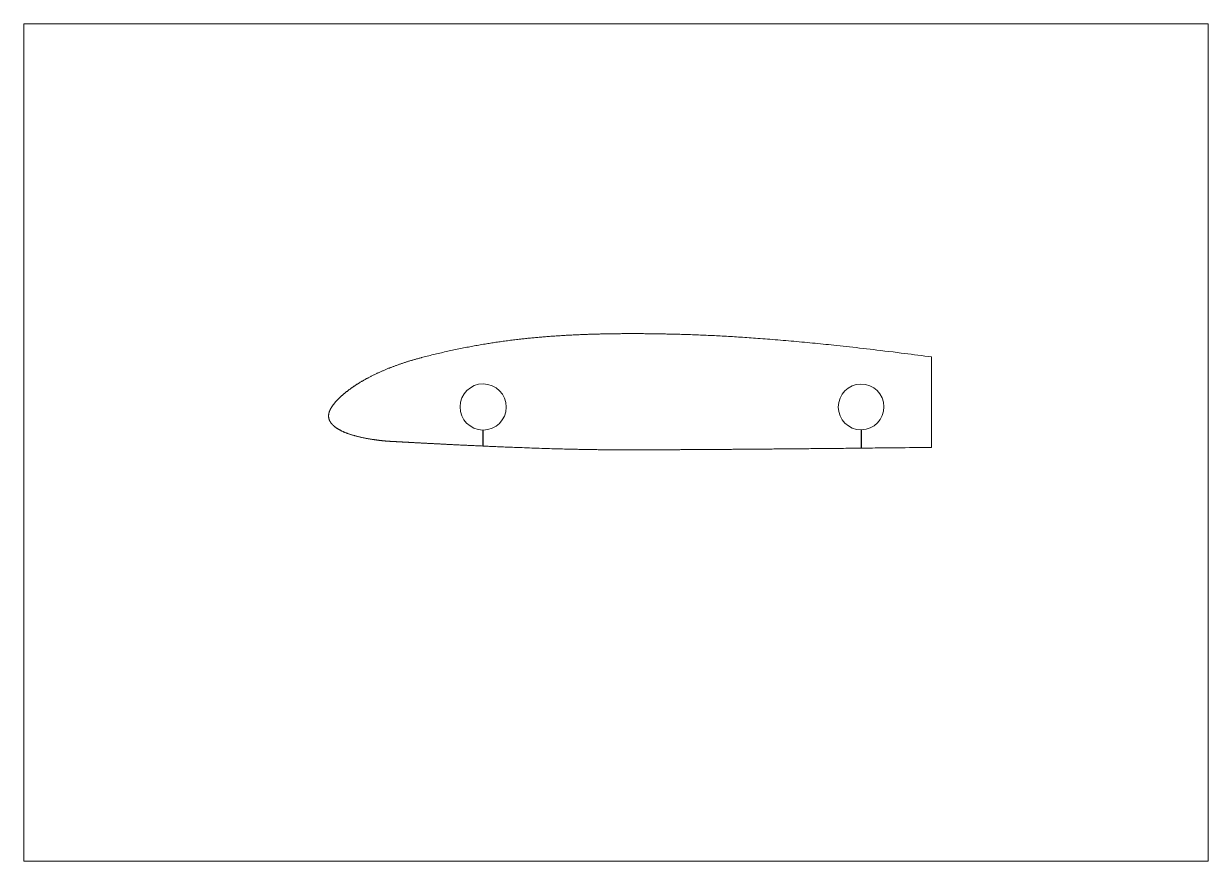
# Paper-space layout 'Sheet' of a CAD drawing. Header units: millimetres. Extents: x 0 to 420, y 0 to 297.
# The model-space entities are those that its viewports show. They can reach past a viewport. Long polylines and large blocks are cut down to what shows.
import ezdxf

# ---------------------------------------------------------------- set-up
doc = ezdxf.new("R2010")
doc.units = ezdxf.units.MM
doc.layers.add('Geometries', color=7, linetype='Continuous')

msp = doc.modelspace()

# ---------------------------------------------------------------- linework, layer by layer
at = {"layer": 'Geometries', "linetype": 'Continuous', "lineweight": 13}
for p, q in [((321.9, 146.76), (321.9, 178.83)), ((162.8, 152.9), (162.8, 147.24)), ((162.9, 147.24), (162.9, 152.9)), ((296.9, 153), (296.9, 146.5)), ((297.03, 146.5), (297.03, 153))]:
    msp.add_line(p, q, dxfattribs=at)
at = {"layer": 'Geometries', "linetype": 'Continuous', "lineweight": 13, "flags": 128}
for points in [[(321.9, 178.83), (320.69, 178.99), (319.48, 179.15), (318.27, 179.31), (317.05, 179.47), (315.84, 179.62), (314.65, 179.78), (313.45, 179.93), (312.26, 180.08), (311.06, 180.23), (309.64, 180.41), (308.21, 180.59), (306.79, 180.76), (305.36, 180.94), (303.94, 181.11), (302.51, 181.28), (301.29, 181.42), (300.06, 181.57), (298.84, 181.71), (297.62, 181.85), (296.39, 181.99), (295.17, 182.13), (293.95, 182.26), (292.83, 182.39), (291.71, 182.51), (290.59, 182.63), (289.47, 182.75), (288.35, 182.87), (287.23, 182.99), (286.28, 183.09), (285.32, 183.19), (284.37, 183.29), (283.41, 183.39), (282.46, 183.48), (281.52, 183.58), (280.58, 183.67), (279.65, 183.76), (278.71, 183.85), (277.76, 183.94), (276.81, 184.03), (275.86, 184.12), (274.9, 184.21), (273.95, 184.3), (273, 184.38), (272.06, 184.47), (271.11, 184.55), (270.16, 184.63), (269.21, 184.71), (268.27, 184.79), (267.33, 184.87), (266.38, 184.95), (265.44, 185.03), (264.58, 185.1), (263.72, 185.16), (262.86, 185.23), (262, 185.3), (261.14, 185.36), (260.28, 185.43), (259.5, 185.48), (258.73, 185.54), (257.95, 185.59), (257.18, 185.65), (256.4, 185.7), (255.63, 185.75), (254.9, 185.8), (254.18, 185.85), (253.45, 185.9), (252.73, 185.94), (252, 185.99), (251.28, 186.03), (250.56, 186.08), (249.84, 186.12), (249.12, 186.16), (248.4, 186.2), (247.69, 186.24), (246.99, 186.28), (246.28, 186.32), (245.58, 186.35), (244.87, 186.39), (244.16, 186.42), (243.44, 186.46), (242.73, 186.49), (242.02, 186.52), (241.33, 186.56), (240.63, 186.59), (239.94, 186.61), (239.25, 186.64), (238.54, 186.67), (237.84, 186.7), (237.13, 186.72), (236.43, 186.75), (235.73, 186.77), (235.03, 186.8), (234.34, 186.82), (233.76, 186.84), (233.18, 186.85), (232.6, 186.87), (232.02, 186.88), (231.45, 186.9), (230.87, 186.91), (230.62, 186.92), (230.43, 186.92), (230.1, 186.93), (229.8, 186.94), (229.51, 186.94), (229.03, 186.95), (228.55, 186.96), (228.08, 186.97), (227.6, 186.98), (227.13, 186.99), (226.66, 187), (226.19, 187.01), (225.73, 187.01), (225.26, 187.02), (224.79, 187.03), (224.34, 187.04), (223.89, 187.04), (223.43, 187.05), (222.98, 187.05), (222.52, 187.06), (222.06, 187.07), (221.6, 187.07), (221.14, 187.07), (220.68, 187.08), (220.22, 187.08), (219.77, 187.09), (219.31, 187.09), (218.84, 187.09), (218.37, 187.09), (217.9, 187.1), (217.43, 187.1), (216.96, 187.1), (216.49, 187.1), (216.03, 187.1), (215.57, 187.1), (215.1, 187.1), (214.64, 187.1), (214.18, 187.1), (213.73, 187.1), (213.3, 187.1), (212.87, 187.09), (212.44, 187.09), (212.01, 187.09), (211.59, 187.08), (211.14, 187.08), (210.69, 187.08), (210.24, 187.07), (209.8, 187.07), (209.35, 187.06), (208.91, 187.06), (208.49, 187.05), (208.08, 187.04), (207.66, 187.04), (207.25, 187.03), (206.84, 187.02), (206.38, 187.02), (205.92, 187.01), (205.47, 187), (205.01, 186.99), (204.56, 186.98), (204.11, 186.97), (203.66, 186.96), (203.21, 186.94), (202.79, 186.93), (202.36, 186.92), (201.94, 186.91), (201.52, 186.9), (201.1, 186.88), (200.68, 186.87), (200.29, 186.86), (199.89, 186.84), (199.5, 186.83), (199.11, 186.81), (198.72, 186.8), (198.29, 186.78), (197.85, 186.77), (197.42, 186.75), (196.99, 186.73), (196.56, 186.71), (196.13, 186.69), (195.71, 186.67), (195.28, 186.65), (194.8, 186.63), (194.31, 186.61), (193.83, 186.58), (193.35, 186.56), (192.87, 186.53), (192.39, 186.5), (191.92, 186.48), (191.48, 186.45), (191.05, 186.43), (190.62, 186.4), (190.18, 186.37), (189.75, 186.35), (189.32, 186.32), (188.83, 186.29), (188.34, 186.25), (187.85, 186.22), (187.36, 186.18), (186.87, 186.15), (186.38, 186.11), (185.92, 186.08), (185.47, 186.04), (185.01, 186.01), (184.56, 185.97), (184.1, 185.93), (183.65, 185.89), (183.2, 185.86), (182.75, 185.82), (182.3, 185.78), (181.86, 185.74), (181.42, 185.7), (180.98, 185.66), (180.55, 185.61), (180.11, 185.57), (179.67, 185.53), (179.23, 185.49), (178.79, 185.44), (178.35, 185.4), (177.91, 185.35), (177.48, 185.3), (177.06, 185.26), (176.63, 185.21), (176.2, 185.16), (175.7, 185.11), (175.19, 185.05), (174.69, 184.99), (174.19, 184.93), (173.69, 184.87), (173.19, 184.81), (172.64, 184.74), (172.1, 184.67), (171.56, 184.6), (171.02, 184.53), (170.48, 184.45), (169.94, 184.38), (169.4, 184.31), (168.91, 184.24), (168.42, 184.17), (167.93, 184.1), (167.44, 184.02), (166.96, 183.95), (166.47, 183.88), (165.99, 183.8), (165.5, 183.73), (165.02, 183.65), (164.53, 183.57), (164.05, 183.5), (163.57, 183.42), (163, 183.32), (162.44, 183.23), (161.87, 183.13), (161.31, 183.03), (160.79, 182.94), (160.26, 182.85), (159.74, 182.75), (159.22, 182.66), (158.71, 182.56), (158.19, 182.46), (157.67, 182.36), (157.1, 182.25), (156.53, 182.14), (155.96, 182.03), (155.4, 181.92), (154.83, 181.8), (154.26, 181.69), (153.7, 181.57), (153.13, 181.45), (152.56, 181.33), (152, 181.21), (151.44, 181.09), (150.89, 180.97), (150.33, 180.84), (149.78, 180.72), (149.21, 180.59), (148.65, 180.46), (148.08, 180.33), (147.52, 180.2), (146.95, 180.06), (146.4, 179.93), (145.84, 179.8), (145.29, 179.66), (144.73, 179.53), (144.17, 179.39), (143.62, 179.25), (143.06, 179.11), (142.5, 178.97), (142.01, 178.84), (141.52, 178.71), (141.09, 178.6), (140.9, 178.55), (140.82, 178.53), (140.78, 178.52), (140.77, 178.52), (140.77, 178.52), (140.77, 178.52), (140.76, 178.52), (140.76, 178.51), (140.75, 178.51), (140.46, 178.44), (140.17, 178.36), (139.89, 178.28), (139.6, 178.21), (139.32, 178.13), (139.04, 178.05), (138.77, 177.97), (138.51, 177.9), (138.25, 177.82), (137.99, 177.75), (137.73, 177.67), (137.47, 177.6), (137.21, 177.52), (136.95, 177.44), (136.7, 177.36), (136.45, 177.29), (136.2, 177.21), (135.95, 177.13), (135.7, 177.05), (135.46, 176.98), (135.21, 176.9), (134.97, 176.82), (134.72, 176.73), (134.48, 176.65), (134.23, 176.57), (133.99, 176.49), (133.76, 176.41), (133.52, 176.33), (133.29, 176.25), (133.01, 176.15), (132.74, 176.06), (132.46, 175.96), (132.19, 175.86), (131.92, 175.76), (131.65, 175.66), (131.42, 175.58), (131.19, 175.49), (130.97, 175.41), (130.74, 175.32), (130.52, 175.24), (130.3, 175.15), (130.08, 175.07), (129.86, 174.98), (129.65, 174.9), (129.39, 174.8), (129.14, 174.69), (128.88, 174.59), (128.63, 174.49), (128.39, 174.39), (128.14, 174.28), (127.89, 174.18), (127.65, 174.07), (127.41, 173.97), (127.16, 173.87), (126.93, 173.76), (126.69, 173.66), (126.46, 173.56), (126.24, 173.46), (126.02, 173.36), (125.8, 173.26), (125.59, 173.16), (125.37, 173.05), (125.15, 172.95), (124.94, 172.85), (124.72, 172.75), (124.51, 172.65), (124.3, 172.54), (124.09, 172.44), (123.88, 172.34), (123.66, 172.23), (123.45, 172.12), (123.24, 172.01), (123.02, 171.91), (122.81, 171.8), (122.6, 171.69), (122.4, 171.58), (122.19, 171.47), (121.99, 171.36), (121.78, 171.25), (121.58, 171.14), (121.38, 171.04), (121.2, 170.93), (121.01, 170.83), (120.83, 170.73), (120.64, 170.62), (120.46, 170.52), (120.27, 170.41), (120.08, 170.3), (119.9, 170.19), (119.71, 170.08), (119.53, 169.97), (119.34, 169.86), (119.17, 169.76), (119, 169.65), (118.83, 169.55), (118.67, 169.45), (118.5, 169.34), (118.34, 169.24), (118.17, 169.14), (118.01, 169.03), (117.85, 168.93), (117.69, 168.83), (117.54, 168.72), (117.38, 168.62), (117.23, 168.52), (117.08, 168.42), (116.94, 168.32), (116.79, 168.22), (116.65, 168.12), (116.5, 168.02), (116.36, 167.93), (116.22, 167.83), (116.09, 167.73), (115.96, 167.64), (115.83, 167.55), (115.7, 167.46), (115.58, 167.36), (115.44, 167.26), (115.3, 167.16), (115.16, 167.05), (115.03, 166.95), (114.89, 166.85), (114.76, 166.75), (114.63, 166.64), (114.5, 166.54), (114.37, 166.44), (114.24, 166.34), (114.11, 166.24), (113.99, 166.13), (113.87, 166.03), (113.74, 165.93), (113.62, 165.83), (113.5, 165.73), (113.38, 165.63), (113.26, 165.52), (113.14, 165.42), (113.02, 165.31), (112.9, 165.21), (112.78, 165.11), (112.67, 165.01), (112.56, 164.91), (112.46, 164.81), (112.35, 164.71), (112.25, 164.61), (112.14, 164.52), (112.04, 164.42), (111.94, 164.32), (111.84, 164.22), (111.74, 164.12), (111.64, 164.02), (111.54, 163.92), (111.44, 163.82), (111.34, 163.72), (111.25, 163.62), (111.15, 163.53), (111.06, 163.43), (110.97, 163.33), (110.88, 163.23), (110.79, 163.14), (110.71, 163.05), (110.63, 162.96), (110.55, 162.87), (110.48, 162.78), (110.4, 162.69), (110.33, 162.6), (110.25, 162.51), (110.18, 162.42), (110.11, 162.33), (110.04, 162.24), (109.97, 162.15), (109.9, 162.07), (109.83, 161.98), (109.76, 161.89), (109.7, 161.8), (109.63, 161.71), (109.57, 161.62), (109.5, 161.53), (109.44, 161.45), (109.38, 161.36), (109.33, 161.27), (109.27, 161.19), (109.21, 161.1), (109.16, 161.02), (109.11, 160.93), (109.06, 160.85), (109.01, 160.77), (108.96, 160.7), (108.92, 160.62), (108.88, 160.54), (108.83, 160.46), (108.79, 160.38), (108.75, 160.3), (108.71, 160.22), (108.67, 160.14), (108.63, 160.07), (108.6, 159.99), (108.56, 159.92), (108.53, 159.85), (108.5, 159.78), (108.47, 159.71), (108.44, 159.64), (108.42, 159.57), (108.39, 159.5), (108.37, 159.44), (108.35, 159.37), (108.32, 159.3), (108.3, 159.24), (108.28, 159.18), (108.27, 159.11)], [(108.27, 159.11), (108.25, 159.04), (108.23, 158.97), (108.21, 158.89), (108.2, 158.82), (108.18, 158.75), (108.17, 158.68), (108.16, 158.61), (108.15, 158.53), (108.13, 158.45), (108.13, 158.38), (108.12, 158.3), (108.11, 158.22), (108.11, 158.15), (108.1, 158.07), (108.1, 158), (108.1, 157.92), (108.1, 157.85), (108.1, 157.78), (108.11, 157.7), (108.11, 157.63), (108.12, 157.56), (108.12, 157.49), (108.13, 157.42), (108.14, 157.35), (108.15, 157.27), (108.16, 157.2), (108.18, 157.13), (108.19, 157.07), (108.21, 157), (108.23, 156.93), (108.24, 156.86), (108.26, 156.79), (108.28, 156.72), (108.31, 156.65), (108.33, 156.59), (108.36, 156.52), (108.38, 156.45), (108.41, 156.38), (108.44, 156.31), (108.47, 156.24), (108.5, 156.17), (108.54, 156.11), (108.57, 156.04), (108.61, 155.97), (108.64, 155.91), (108.68, 155.85), (108.72, 155.78), (108.75, 155.72), (108.8, 155.65), (108.85, 155.58), (108.89, 155.51), (108.94, 155.45), (108.99, 155.38), (109.04, 155.31), (109.09, 155.24), (109.15, 155.18), (109.2, 155.11), (109.26, 155.05), (109.32, 154.98), (109.37, 154.92), (109.43, 154.85), (109.49, 154.79), (109.56, 154.73), (109.62, 154.66), (109.69, 154.6), (109.76, 154.53), (109.83, 154.47), (109.9, 154.4), (109.97, 154.34), (110.04, 154.28), (110.12, 154.21), (110.2, 154.15), (110.28, 154.09), (110.35, 154.03), (110.44, 153.96), (110.52, 153.9), (110.62, 153.83), (110.72, 153.76), (110.82, 153.69), (110.92, 153.62), (111.03, 153.55), (111.13, 153.48), (111.24, 153.41), (111.35, 153.34), (111.47, 153.27), (111.58, 153.21), (111.69, 153.14), (111.81, 153.07), (111.93, 153.01), (112.05, 152.94), (112.17, 152.88), (112.29, 152.82), (112.41, 152.75), (112.54, 152.69), (112.68, 152.62), (112.81, 152.56), (112.96, 152.49), (113.1, 152.42), (113.24, 152.36), (113.4, 152.29), (113.55, 152.22), (113.71, 152.16), (113.86, 152.09), (114.02, 152.03), (114.18, 151.96), (114.34, 151.91), (114.49, 151.85), (114.64, 151.79), (114.8, 151.73), (114.95, 151.67), (115.13, 151.61), (115.31, 151.55), (115.48, 151.49), (115.66, 151.43), (115.84, 151.37), (116.02, 151.31), (116.2, 151.26), (116.39, 151.2), (116.6, 151.14), (116.81, 151.07), (117.03, 151.01), (117.24, 150.95), (117.46, 150.89), (117.67, 150.83), (117.89, 150.77), (118.13, 150.71), (118.37, 150.65), (118.61, 150.59), (118.85, 150.53), (119.09, 150.47), (119.33, 150.42), (119.57, 150.36), (119.81, 150.31), (120.06, 150.25), (120.3, 150.2), (120.53, 150.15), (120.77, 150.1), (121, 150.06), (121.24, 150.01), (121.48, 149.97), (121.71, 149.92), (121.95, 149.88), (122.19, 149.83), (122.42, 149.79), (122.6, 149.76), (122.79, 149.73), (122.97, 149.7), (123.15, 149.67), (123.33, 149.64), (123.51, 149.61), (123.69, 149.59), (123.86, 149.56), (124.04, 149.53), (124.21, 149.51), (124.38, 149.48), (124.55, 149.46), (124.72, 149.43), (124.89, 149.41), (125.04, 149.39), (125.19, 149.37), (125.34, 149.35), (125.49, 149.33), (125.64, 149.31), (125.79, 149.29), (125.93, 149.27), (126.06, 149.26), (126.2, 149.24), (126.33, 149.23), (126.45, 149.21), (126.58, 149.2), (126.71, 149.18), (126.83, 149.17), (126.95, 149.16), (127.08, 149.14), (127.2, 149.13), (127.32, 149.12), (127.43, 149.11), (127.54, 149.1), (127.65, 149.09), (127.76, 149.08), (127.86, 149.07), (127.97, 149.06), (128.06, 149.05), (128.15, 149.04), (128.24, 149.03), (128.33, 149.02), (128.42, 149.02), (128.51, 149.01), (128.59, 149), (128.67, 149), (128.75, 148.99), (128.82, 148.99), (128.9, 148.98), (128.97, 148.97), (129.04, 148.97), (129.11, 148.96), (129.18, 148.96), (129.25, 148.95), (129.32, 148.95), (129.38, 148.95), (129.45, 148.94), (129.5, 148.94), (129.56, 148.94), (129.61, 148.93), (129.65, 148.93), (129.68, 148.93), (129.71, 148.93), (129.72, 148.93), (129.73, 148.93), (129.73, 148.93), (129.73, 148.93), (129.73, 148.93), (129.73, 148.93), (129.73, 148.93), (129.73, 148.93), (129.8, 148.92), (129.87, 148.92), (129.94, 148.91), (130.02, 148.91), (130.09, 148.91), (130.16, 148.9), (130.24, 148.9), (130.31, 148.9), (130.38, 148.89), (130.46, 148.89), (130.54, 148.88), (130.62, 148.88), (130.71, 148.87), (130.8, 148.87), (130.89, 148.86), (130.99, 148.86), (131.08, 148.85), (131.18, 148.85), (131.27, 148.84), (131.37, 148.84), (131.47, 148.83), (131.57, 148.83), (131.68, 148.82), (131.78, 148.82), (131.89, 148.81), (131.99, 148.8), (132.1, 148.8), (132.22, 148.79), (132.33, 148.79), (132.45, 148.78), (132.57, 148.77), (132.69, 148.77), (132.81, 148.76), (132.93, 148.75), (133.05, 148.75), (133.17, 148.74), (133.29, 148.73), (133.42, 148.73), (133.54, 148.72), (133.67, 148.71), (133.8, 148.7), (133.93, 148.7), (134.07, 148.69), (134.21, 148.68), (134.34, 148.67), (134.49, 148.67), (134.63, 148.66), (134.77, 148.65), (134.92, 148.64), (135.06, 148.64), (135.21, 148.63), (135.36, 148.62), (135.51, 148.61), (135.65, 148.6), (135.79, 148.6), (135.94, 148.59), (136.09, 148.58), (136.23, 148.57), (136.4, 148.56), (136.58, 148.55), (136.75, 148.54), (136.93, 148.53), (137.11, 148.52), (137.29, 148.51), (137.47, 148.5), (137.64, 148.5), (137.8, 148.49), (137.97, 148.48), (138.14, 148.47), (138.32, 148.46), (138.49, 148.45), (138.67, 148.44), (138.84, 148.43), (139.02, 148.42), (139.2, 148.41), (139.38, 148.4), (139.56, 148.39), (139.77, 148.38), (139.99, 148.37), (140.2, 148.36), (140.42, 148.35), (140.65, 148.33), (140.87, 148.32), (141.1, 148.31), (141.33, 148.3), (141.56, 148.28), (141.79, 148.27), (142.02, 148.26), (142.25, 148.25), (142.49, 148.24), (142.73, 148.22), (142.97, 148.21), (143.21, 148.2), (143.45, 148.18), (143.7, 148.17), (143.95, 148.16), (144.2, 148.15), (144.46, 148.13), (144.73, 148.12), (144.99, 148.1), (145.26, 148.09), (145.53, 148.08), (145.81, 148.06), (146.06, 148.05), (146.32, 148.04), (146.59, 148.02), (146.85, 148.01), (147.11, 148), (147.38, 147.98), (147.64, 147.97), (147.91, 147.95), (148.18, 147.94), (148.45, 147.93), (148.72, 147.91), (148.98, 147.9), (149.25, 147.89), (149.52, 147.87), (149.8, 147.86), (150.08, 147.84), (150.36, 147.83), (150.64, 147.82), (150.92, 147.8), (151.19, 147.79), (151.47, 147.78), (151.75, 147.76), (152.03, 147.75), (152.37, 147.73), (152.7, 147.71), (153.04, 147.7), (153.38, 147.68), (153.72, 147.66), (154.07, 147.65), (154.44, 147.63), (154.82, 147.61), (155.2, 147.59), (155.58, 147.58), (155.96, 147.56), (156.34, 147.54), (156.73, 147.52), (157.08, 147.5), (157.44, 147.49), (157.79, 147.47), (158.15, 147.45), (158.51, 147.44), (158.87, 147.42), (159.31, 147.4), (159.74, 147.38), (160.18, 147.36), (160.62, 147.34), (161.06, 147.32), (161.49, 147.3), (161.93, 147.28), (162.36, 147.26), (162.8, 147.24)], [(162.9, 147.24), (163.34, 147.22), (163.79, 147.2), (164.23, 147.18), (164.68, 147.16), (165.13, 147.14), (165.57, 147.12), (166.01, 147.1), (166.46, 147.08), (166.9, 147.06), (167.43, 147.04), (167.97, 147.02), (168.5, 146.99), (169.04, 146.97), (169.57, 146.95), (170.11, 146.93), (170.76, 146.9), (171.4, 146.87), (172.05, 146.85), (172.71, 146.82), (173.36, 146.8), (174, 146.77), (174.64, 146.75), (175.29, 146.72), (175.93, 146.7), (176.77, 146.67), (177.61, 146.63), (178.45, 146.6), (179.29, 146.57), (180.14, 146.54), (180.98, 146.51), (181.82, 146.49), (182.75, 146.45), (183.68, 146.42), (184.61, 146.39), (185.54, 146.36), (186.46, 146.34), (187.29, 146.31), (188.11, 146.29), (188.94, 146.26), (189.76, 146.24), (190.4, 146.22), (191.05, 146.21), (191.69, 146.19), (192.33, 146.17), (192.9, 146.16), (193.47, 146.14), (194.04, 146.13), (194.61, 146.12), (195.18, 146.1), (195.74, 146.09), (196.31, 146.08), (196.87, 146.07), (197.37, 146.06), (197.88, 146.05), (198.38, 146.04), (198.88, 146.03), (199.38, 146.02), (199.86, 146.01), (200.35, 146), (200.84, 145.99), (201.32, 145.99), (201.8, 145.98), (202.28, 145.97), (202.76, 145.97), (203.24, 145.96), (203.66, 145.95), (204.08, 145.95), (204.44, 145.94), (204.61, 145.94), (204.68, 145.94), (204.68, 145.94), (204.69, 145.94), (204.7, 145.94), (204.71, 145.94), (204.72, 145.94), (204.72, 145.94), (204.73, 145.94), (204.88, 145.94), (205.04, 145.94), (205.19, 145.94), (205.35, 145.94), (205.51, 145.93), (205.67, 145.93), (205.83, 145.93), (205.99, 145.93), (206.15, 145.93), (206.32, 145.93), (206.49, 145.93), (206.66, 145.92), (206.83, 145.92), (207, 145.92), (207.18, 145.92), (207.35, 145.92), (207.53, 145.92), (207.71, 145.92), (207.89, 145.92), (208.07, 145.92), (208.26, 145.91), (208.44, 145.91), (208.63, 145.91), (208.8, 145.91), (208.98, 145.91), (209.15, 145.91), (209.33, 145.91), (209.5, 145.91), (209.68, 145.91), (209.88, 145.91), (210.08, 145.91), (210.28, 145.91), (210.48, 145.91), (210.68, 145.91), (210.88, 145.9), (211.09, 145.9), (211.28, 145.9), (211.47, 145.9), (211.66, 145.9), (211.85, 145.9), (212.05, 145.9), (212.24, 145.9), (212.48, 145.9), (212.72, 145.9), (212.96, 145.9), (213.2, 145.9), (213.44, 145.9), (213.68, 145.9), (213.92, 145.9), (214.16, 145.9), (214.41, 145.9), (214.64, 145.9), (214.87, 145.9), (215.1, 145.9), (215.33, 145.9), (215.56, 145.9), (215.8, 145.9), (216.03, 145.9), (216.29, 145.9), (216.56, 145.9), (216.82, 145.9), (217.09, 145.9), (217.35, 145.9), (217.62, 145.9), (217.89, 145.9), (218.17, 145.9), (218.44, 145.9), (218.72, 145.9), (218.99, 145.9), (219.26, 145.9), (219.54, 145.9), (219.81, 145.9), (220.09, 145.9), (220.38, 145.91), (220.67, 145.91), (220.95, 145.91), (221.24, 145.91), (221.53, 145.91), (221.81, 145.91), (222.1, 145.91), (222.39, 145.91), (222.69, 145.91), (222.99, 145.91), (223.29, 145.91), (223.59, 145.91), (223.89, 145.92), (224.2, 145.92), (224.5, 145.92), (224.83, 145.92), (225.15, 145.92), (225.48, 145.92), (225.81, 145.92), (226.14, 145.92), (226.47, 145.92), (226.79, 145.93), (227.11, 145.93), (227.43, 145.93), (227.74, 145.93), (228.07, 145.93), (228.39, 145.93), (228.71, 145.93), (229.04, 145.94), (229.36, 145.94), (229.69, 145.94), (230.01, 145.94), (230.34, 145.94), (230.66, 145.94), (230.99, 145.95), (231.32, 145.95), (231.66, 145.95), (232, 145.95), (232.33, 145.95), (232.67, 145.95), (233.01, 145.96), (233.34, 145.96), (233.68, 145.96), (234.02, 145.96), (234.37, 145.96), (234.71, 145.97), (235.06, 145.97), (235.41, 145.97), (235.76, 145.97), (236.12, 145.97), (236.47, 145.98), (236.82, 145.98), (237.18, 145.98), (237.53, 145.98), (237.89, 145.98), (238.25, 145.99), (238.6, 145.99), (238.96, 145.99), (239.32, 145.99), (239.67, 146), (240.1, 146), (240.53, 146), (240.96, 146), (241.39, 146.01), (241.82, 146.01), (242.25, 146.01), (242.69, 146.02), (243.13, 146.02), (243.57, 146.02), (244.01, 146.02), (244.45, 146.03), (244.89, 146.03), (245.31, 146.03), (245.73, 146.04), (246.15, 146.04), (246.58, 146.04), (247, 146.05), (247.49, 146.05), (247.98, 146.05), (248.48, 146.06), (248.98, 146.06), (249.47, 146.06), (249.96, 146.07), (250.46, 146.07), (250.95, 146.07), (251.45, 146.08), (251.95, 146.08), (252.46, 146.09), (252.97, 146.09), (253.48, 146.09), (254, 146.1), (254.51, 146.1), (255.03, 146.11), (255.54, 146.11), (256.06, 146.12), (256.58, 146.12), (257.11, 146.12), (257.63, 146.13), (258.15, 146.13), (258.68, 146.14), (259.26, 146.14), (259.84, 146.15), (260.43, 146.15), (261.01, 146.16), (261.6, 146.16), (262.14, 146.17), (262.67, 146.17), (263.21, 146.18), (263.75, 146.18), (264.29, 146.18), (264.83, 146.19), (265.37, 146.19), (265.97, 146.2), (266.57, 146.2), (267.17, 146.21), (267.78, 146.22), (268.38, 146.22), (268.99, 146.23), (269.59, 146.23), (270.2, 146.24), (270.81, 146.24), (271.42, 146.25), (272.03, 146.25), (272.63, 146.26), (273.23, 146.26), (273.84, 146.27), (274.49, 146.28), (275.15, 146.28), (275.81, 146.29), (276.47, 146.29), (277.13, 146.3), (277.79, 146.31), (278.42, 146.31), (279.04, 146.32), (279.67, 146.33), (280.3, 146.33), (280.93, 146.34), (281.63, 146.34), (282.34, 146.35), (283.05, 146.36), (283.75, 146.36), (284.46, 146.37), (285.17, 146.38), (285.89, 146.39), (286.6, 146.39), (287.42, 146.4), (288.23, 146.41), (289.05, 146.42), (289.87, 146.43), (290.69, 146.43), (291.52, 146.44), (292.34, 146.45), (293.25, 146.46), (294.16, 146.47), (295.07, 146.48), (295.99, 146.49), (296.9, 146.5)], [(297.03, 146.5), (298, 146.51), (298.96, 146.52), (299.93, 146.53), (300.89, 146.54), (301.86, 146.55), (302.83, 146.56), (303.8, 146.57), (304.77, 146.58), (306, 146.59), (307.22, 146.6), (308.45, 146.62), (309.67, 146.63), (310.9, 146.64), (312.47, 146.66), (314.04, 146.68), (315.61, 146.69), (317.18, 146.71), (318.75, 146.73), (320.33, 146.74), (321.9, 146.76)]]:
    msp.add_lwpolyline(points, dxfattribs=at)
at = {"layer": 'Geometries', "linetype": 'Continuous', "lineweight": 13}
for centre, radius, start, end in [((162.9, 161.1), 8.2, 270, 269.3013), ((296.9, 161.1), 8.1, 270.9399, 270)]:
    msp.add_arc(centre, radius, start, end, dxfattribs=at)

psp = doc.layouts.new('Sheet')

# ---------------------------------------------------------------- viewports
at = {"layer": '0'}
psp.add_viewport(center=(210, 148.5), size=(420, 297), view_center_point=(210, 148.5), view_height=297, dxfattribs=at)

doc.saveas('drawing.dxf')
